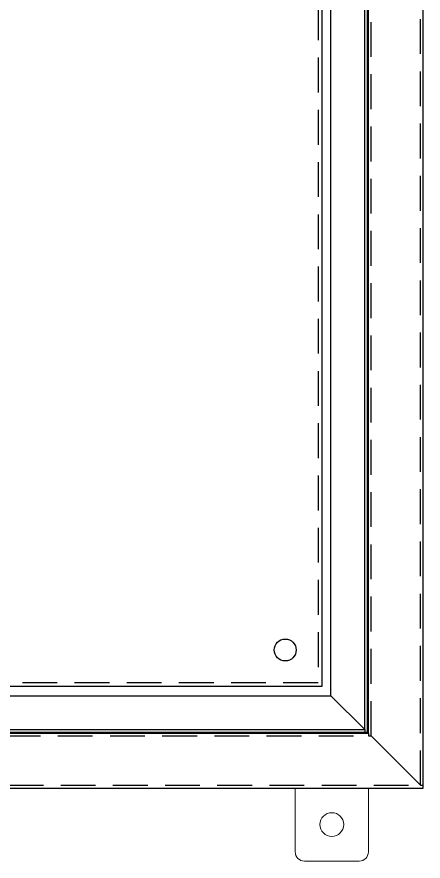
# Model space of a CAD drawing. Header units: millimetres. Extents: x 123558 to 149079, y -1073 to 14418.
# Drawn here: x 132285.9 to 132508.3, y 9732.9 to 10194.7 of the extents above; entities that cross this region are included whole.
import ezdxf

# ---------------------------------------------------------------- set-up
doc = ezdxf.new("R2010")
doc.units = ezdxf.units.MM
doc.header["$LTSCALE"] = 3
doc.linetypes.add('HIDDEN', pattern=[9.525, 6.35, -3.175])
doc.layers.add('0 TĂNG CỨNG', color=7, linetype='Continuous', lineweight=15)
doc.layers.add('@.VISIBLE', color=7, linetype='Continuous')

# ---------------------------------------------------------------- blocks, each defined once
blk = doc.blocks.new('tai treo')
at = {"layer": '0 TĂNG CỨNG'}
blk.add_lwpolyline([(20, -20), (-20, -20), (-20, 15, -0.414214), (-15, 20), (15, 20, -0.414214), (20, 15)], format="xyb", close=True, dxfattribs=at)
blk.add_circle((0, 0), 6.5, dxfattribs=at)

msp = doc.modelspace()

# ---------------------------------------------------------------- linework, layer by layer
msp.add_lwpolyline([(132478.35, 9802.89), (132478.35, 9801.39), (132479.85, 9801.39), (132506.85, 9774.39), (132508.35, 9774.39)])
at = {"layer": '@.VISIBLE'}
for points in [[(131708.35, 9772.89), (132508.35, 9772.89), (132508.35, 10972.89), (131708.35, 10972.89)], [(131738.35, 9802.89), (132478.35, 9802.89), (132478.35, 10942.89), (131738.35, 10942.89)]]:
    msp.add_lwpolyline(points, close=True, dxfattribs=at)
at = {"layer": '@.VISIBLE', "linetype": 'HIDDEN'}
for points in [[(131709.85, 9774.39), (132506.85, 9774.39), (132506.85, 10971.39), (131709.85, 10971.39)], [(131736.85, 9801.39), (132479.85, 9801.39), (132479.85, 10944.39), (131736.85, 10944.39)]]:
    msp.add_lwpolyline(points, close=True, dxfattribs=at)
at = {"layer": '@.VISIBLE', "color": 6}
for points in [[(131738.85, 9803.39), (132477.85, 9803.39), (132477.85, 10942.39), (131738.85, 10942.39)], [(131740.35, 9804.89), (132476.35, 9804.89), (132476.35, 10940.89), (131740.35, 10940.89)], [(131758.85, 9823.39), (132457.85, 9823.39), (132457.85, 10922.39), (131758.85, 10922.39)]]:
    msp.add_lwpolyline(points, close=True, dxfattribs=at)
at = {"layer": '@.VISIBLE', "color": 151}
msp.add_lwpolyline([(131763.85, 10917.39), (132452.85, 10917.39), (132452.85, 9828.39), (131763.85, 9828.39)], close=True, dxfattribs=at)
at = {"layer": '@.VISIBLE', "color": 151, "linetype": 'HIDDEN'}
msp.add_lwpolyline([(131765.85, 10915.39), (132450.85, 10915.39), (132450.85, 9830.39), (131765.85, 9830.39)], close=True, dxfattribs=at)
at = {"layer": '@.VISIBLE', "color": 6}
msp.add_lwpolyline([(132457.85, 9823.39), (132476.35, 9804.89), (132476.35, 9803.39)], dxfattribs=at)
at = {"layer": '@.VISIBLE', "color": 151}
msp.add_circle((132432.85, 9848.39), 6, dxfattribs=at)

# ---------------------------------------------------------------- block references
at = {"rotation": 180}
msp.add_blockref('tai treo', (132458.35, 9752.89), dxfattribs=at)

doc.saveas('drawing.dxf')
